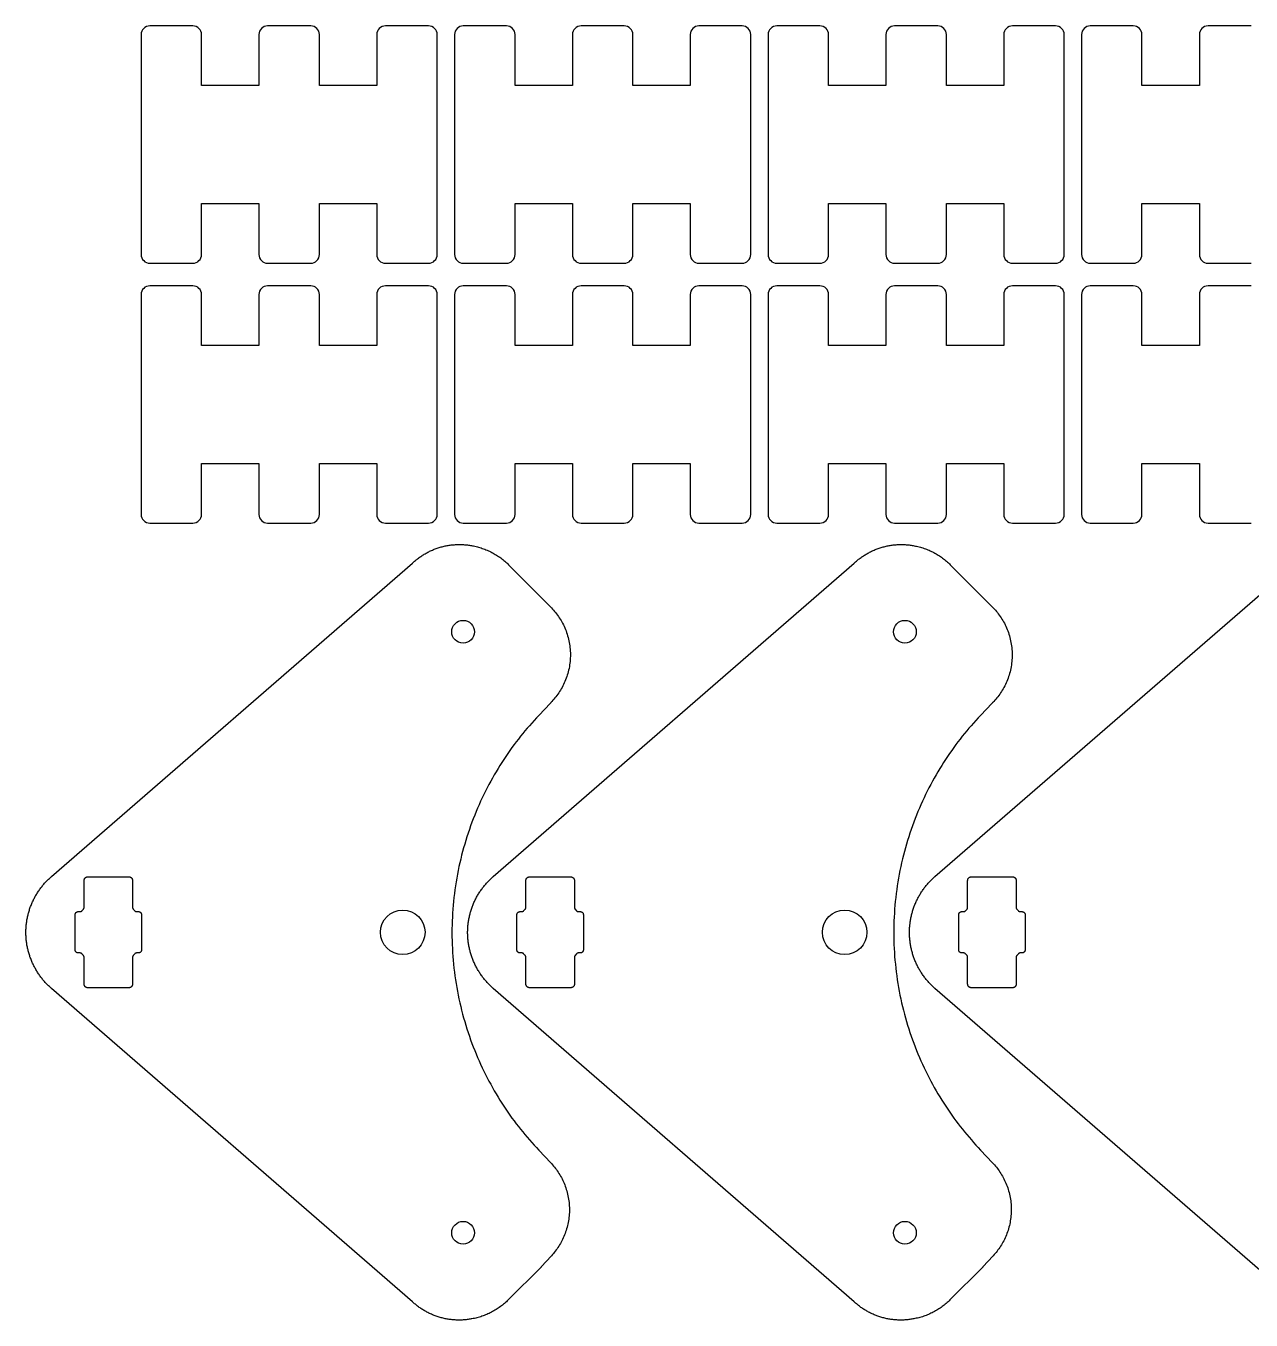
# Model space of a CAD drawing. Header units: millimetres. Extents: x -142 to 139, y -115 to 117.
# Drawn here: x -137.7 to -38.7, y -114.7 to -10.1 of the extents above; entities that cross this region are included whole.
import ezdxf

# ---------------------------------------------------------------- set-up
doc = ezdxf.new("R2010")
doc.units = ezdxf.units.MM
doc.header["$MEASUREMENT"] = 0
doc.layers.add('plates', color=178, linetype='Continuous', true_color=0x000000)
doc.layers.add('teeth', color=178, linetype='Continuous', true_color=0x000000)

msp = doc.modelspace()

# ---------------------------------------------------------------- linework, layer by layer
at = {"layer": 'plates'}
for p, q in [((-135.58, -78.82), (-106.42, -53.51)), ((-99.89, -78.82), (-70.73, -53.51)), ((-98.65, -53.63), (-95.26, -57.04)), ((-64.2, -78.82), (-35.03, -53.51)), ((-62.96, -53.63), (-59.57, -57.04)), ((-95.27, -64.81), (-96.22, -65.81)), ((-59.58, -64.81), (-60.53, -65.81)), ((-132.95, -81.23), (-132.95, -79.15)), ((-132.66, -78.85), (-129.32, -78.85)), ((-129.03, -79.15), (-129.03, -81.23)), ((-97.25, -81.23), (-97.25, -79.15)), ((-96.96, -78.85), (-93.63, -78.85)), ((-93.33, -79.15), (-93.33, -81.23)), ((-61.56, -81.23), (-61.56, -79.15)), ((-61.27, -78.85), (-57.93, -78.85)), ((-57.64, -79.15), (-57.64, -81.23)), ((-132.95, -87.51), (-132.95, -85.44)), ((-129.03, -85.44), (-129.03, -87.51)), ((-128.65, -85), (-128.69, -85)), ((-97.25, -87.51), (-97.25, -85.44)), ((-93.33, -85.44), (-93.33, -87.51)), ((-92.96, -85), (-93, -85)), ((-61.56, -87.51), (-61.56, -85.44)), ((-57.64, -85.44), (-57.64, -87.51)), ((-57.26, -85), (-57.3, -85)), ((-129.32, -87.81), (-132.66, -87.81)), ((-93.63, -87.81), (-96.96, -87.81)), ((-57.93, -87.81), (-61.27, -87.81)), ((-106.42, -113.18), (-135.58, -87.87)), ((-70.73, -113.18), (-99.89, -87.87)), ((-35.03, -113.18), (-64.2, -87.87)), ((-96.22, -100.93), (-95.25, -101.95)), ((-60.52, -100.93), (-59.55, -101.95))]:
    msp.add_line(p, q, dxfattribs=at)
for points in [[(-133.1, -81.58), (-133, -81.46)], [(-132.95, -81.32), (-132.95, -81.23)], [(-129.03, -81.23), (-129.03, -81.32)], [(-128.98, -81.46), (-128.87, -81.58)], [(-97.41, -81.58), (-97.3, -81.46)], [(-97.25, -81.32), (-97.25, -81.23)], [(-93.33, -81.23), (-93.33, -81.32)], [(-93.28, -81.46), (-93.18, -81.58)], [(-61.72, -81.58), (-61.61, -81.46)], [(-61.56, -81.32), (-61.56, -81.23)], [(-57.64, -81.23), (-57.64, -81.32)], [(-57.59, -81.46), (-57.49, -81.58)], [(-133.67, -83.33), (-133.67, -81.91)], [(-133.43, -81.66), (-133.28, -81.66)], [(-128.69, -81.66), (-128.55, -81.66)], [(-128.31, -81.91), (-128.31, -83.33)], [(-97.98, -83.33), (-97.98, -81.91)], [(-97.73, -81.66), (-97.59, -81.66)], [(-93, -81.66), (-92.86, -81.66)], [(-92.61, -81.91), (-92.61, -83.33)], [(-62.28, -83.33), (-62.28, -81.91)], [(-62.04, -81.66), (-61.9, -81.66)], [(-57.3, -81.66), (-57.16, -81.66)], [(-56.92, -81.91), (-56.92, -83.33)], [(-133.67, -84.75), (-133.67, -83.33)], [(-128.31, -83.33), (-128.31, -84.75)], [(-97.98, -84.75), (-97.98, -83.33)], [(-92.61, -83.33), (-92.61, -84.75)], [(-62.28, -84.75), (-62.28, -83.33)], [(-56.92, -83.33), (-56.92, -84.75)], [(-133.29, -85), (-133.43, -85)], [(-133, -85.21), (-133.1, -85.09)], [(-132.95, -85.44), (-132.95, -85.34)], [(-129.03, -85.34), (-129.03, -85.44)], [(-128.87, -85.09), (-128.98, -85.21)], [(-128.55, -85), (-128.65, -85)], [(-97.59, -85), (-97.73, -85)], [(-97.3, -85.21), (-97.41, -85.09)], [(-97.25, -85.44), (-97.25, -85.34)], [(-93.33, -85.34), (-93.33, -85.44)], [(-93.18, -85.09), (-93.28, -85.21)], [(-92.86, -85), (-92.96, -85)], [(-61.9, -85), (-62.04, -85)], [(-61.61, -85.21), (-61.72, -85.09)], [(-61.56, -85.44), (-61.56, -85.34)], [(-57.64, -85.34), (-57.64, -85.44)], [(-57.48, -85.09), (-57.59, -85.21)], [(-57.16, -85), (-57.26, -85)], [(-95.19, -109.46), (-96.03, -110.37), (-96.03, -110.38), (-98.68, -113.03)], [(-59.49, -109.46), (-60.33, -110.37), (-60.34, -110.38), (-62.99, -113.03)]]:
    msp.add_lwpolyline(points, dxfattribs=at)
for centre, radius in [((-102.33, -59.05), 0.92), ((-66.63, -59.05), 0.92), ((-107.2, -83.33), 1.8), ((-71.5, -83.33), 1.8), ((-102.33, -107.61), 0.92), ((-66.63, -107.61), 0.92)]:
    msp.add_circle(centre, radius, dxfattribs=at)
for points, weights in [([(-106.42, -53.51), (-104.37, -51.56), (-101.58, -52.1)], [1, 0.888650803153, 0.999806197844]), ([(-101.58, -52.1), (-99.88, -52.41), (-98.65, -53.63)], [0.999877231667, 0.953761009003, 1]), ([(-70.73, -53.51), (-68.67, -51.56), (-65.89, -52.1)], [1, 0.888650803153, 0.999806197844]), ([(-65.89, -52.1), (-64.18, -52.41), (-62.96, -53.63)], [0.999877231667, 0.953761009003, 1]), ([(-95.26, -57.04), (-91.43, -60.88), (-95.23, -64.76)], [1, 0.711830115069, 1]), ([(-59.57, -57.04), (-55.74, -60.88), (-59.53, -64.76)], [1, 0.711830115069, 1]), ([(-95.23, -64.76), (-95.25, -64.79), (-95.27, -64.81)], [1, 0.999972600885, 1]), ([(-59.53, -64.76), (-59.56, -64.79), (-59.58, -64.81)], [1, 0.999972600885, 1]), ([(-96.22, -65.81), (-112.89, -83.37), (-96.22, -100.93)], [1, 0.725207352288, 1]), ([(-60.53, -65.81), (-77.19, -83.37), (-60.52, -100.93)], [1, 0.725207352288, 1]), ([(-137.65, -83.34), (-137.65, -80.61), (-135.58, -78.82)], [1, 0.910139724665, 1]), ([(-132.95, -79.15), (-132.95, -78.85), (-132.66, -78.85)], [1, 0.707106781187, 1]), ([(-129.32, -78.85), (-129.03, -78.85), (-129.03, -79.15)], [1, 0.707106781186, 1]), ([(-101.96, -83.34), (-101.95, -80.61), (-99.89, -78.82)], [1, 0.910139724665, 1]), ([(-97.25, -79.15), (-97.25, -78.85), (-96.96, -78.85)], [1, 0.707106781187, 1]), ([(-93.63, -78.85), (-93.33, -78.85), (-93.33, -79.15)], [1, 0.707106781186, 1]), ([(-66.26, -83.34), (-66.26, -80.61), (-64.2, -78.82)], [1, 0.910139724665, 1]), ([(-61.56, -79.15), (-61.56, -78.85), (-61.27, -78.85)], [1, 0.707106781187, 1]), ([(-57.93, -78.85), (-57.64, -78.85), (-57.64, -79.15)], [1, 0.707106781186, 1]), ([(-133, -81.46), (-132.95, -81.4), (-132.95, -81.32)], [1, 0.933197035775, 1]), ([(-129.03, -81.32), (-129.03, -81.4), (-128.98, -81.46)], [1, 0.933197035775, 1]), ([(-97.3, -81.46), (-97.25, -81.4), (-97.25, -81.32)], [1, 0.933197035775, 1]), ([(-93.33, -81.32), (-93.33, -81.4), (-93.28, -81.46)], [1, 0.933197035775, 1]), ([(-61.61, -81.46), (-61.56, -81.4), (-61.56, -81.32)], [1, 0.933197035775, 1]), ([(-57.64, -81.32), (-57.64, -81.4), (-57.59, -81.46)], [1, 0.933197035775, 1]), ([(-133.67, -81.91), (-133.67, -81.66), (-133.43, -81.66)], [1, 0.707106781187, 1]), ([(-133.28, -81.66), (-133.18, -81.66), (-133.1, -81.58)], [1, 0.913979468354, 1]), ([(-128.87, -81.58), (-128.8, -81.66), (-128.69, -81.66)], [1, 0.913979468354, 1]), ([(-128.55, -81.66), (-128.31, -81.66), (-128.31, -81.91)], [1, 0.707106781187, 1]), ([(-97.98, -81.91), (-97.98, -81.66), (-97.73, -81.66)], [1, 0.707106781187, 1]), ([(-97.59, -81.66), (-97.48, -81.66), (-97.41, -81.58)], [1, 0.913979468354, 1]), ([(-93.18, -81.58), (-93.11, -81.66), (-93, -81.66)], [1, 0.913979468354, 1]), ([(-92.86, -81.66), (-92.61, -81.66), (-92.61, -81.91)], [1, 0.707106781187, 1]), ([(-62.28, -81.91), (-62.28, -81.66), (-62.04, -81.66)], [1, 0.707106781187, 1]), ([(-61.9, -81.66), (-61.79, -81.66), (-61.72, -81.58)], [1, 0.913979468354, 1]), ([(-57.49, -81.58), (-57.41, -81.66), (-57.3, -81.66)], [1, 0.913979468354, 1]), ([(-57.16, -81.66), (-56.92, -81.66), (-56.92, -81.91)], [1, 0.707106781187, 1]), ([(-135.58, -87.87), (-137.65, -86.08), (-137.65, -83.34)], [1, 0.910139724665, 1]), ([(-99.89, -87.87), (-101.95, -86.08), (-101.96, -83.34)], [1, 0.910139724665, 1]), ([(-64.2, -87.87), (-66.26, -86.08), (-66.26, -83.34)], [1, 0.910139724665, 1]), ([(-133.43, -85), (-133.67, -85), (-133.67, -84.75)], [1, 0.707106781187, 1]), ([(-133.1, -85.09), (-133.18, -85), (-133.29, -85)], [1, 0.913979468354, 1]), ([(-132.95, -85.34), (-132.95, -85.26), (-133, -85.21)], [1, 0.933197035775, 1]), ([(-128.98, -85.21), (-129.03, -85.26), (-129.03, -85.34)], [1, 0.933197035775, 1]), ([(-128.69, -85), (-128.8, -85), (-128.87, -85.09)], [1, 0.915094443828, 1]), ([(-128.65, -85), (-128.65, -85), (-128.65, -85)], [1, 0.999996201057, 1]), ([(-128.31, -84.75), (-128.31, -85), (-128.55, -85)], [1, 0.707106781187, 1]), ([(-97.73, -85), (-97.98, -85), (-97.98, -84.75)], [1, 0.707106781187, 1]), ([(-97.41, -85.09), (-97.48, -85), (-97.59, -85)], [1, 0.913979468354, 1]), ([(-97.25, -85.34), (-97.25, -85.26), (-97.3, -85.21)], [1, 0.933197035775, 1]), ([(-93.28, -85.21), (-93.33, -85.26), (-93.33, -85.34)], [1, 0.933197035775, 1]), ([(-93, -85), (-93.11, -85), (-93.18, -85.09)], [1, 0.915094443828, 1]), ([(-92.96, -85), (-92.96, -85), (-92.96, -85)], [1, 0.999996201057, 1]), ([(-92.61, -84.75), (-92.61, -85), (-92.86, -85)], [1, 0.707106781187, 1]), ([(-62.04, -85), (-62.28, -85), (-62.28, -84.75)], [1, 0.707106781187, 1]), ([(-61.72, -85.09), (-61.79, -85), (-61.9, -85)], [1, 0.913979468354, 1]), ([(-61.56, -85.34), (-61.56, -85.26), (-61.61, -85.21)], [1, 0.933197035775, 1]), ([(-57.59, -85.21), (-57.64, -85.26), (-57.64, -85.34)], [1, 0.933197035775, 1]), ([(-57.3, -85), (-57.41, -85), (-57.48, -85.09)], [1, 0.915094443828, 1]), ([(-57.26, -85), (-57.26, -85), (-57.26, -85)], [1, 0.999996201057, 1]), ([(-56.92, -84.75), (-56.92, -85), (-57.16, -85)], [1, 0.707106781187, 1]), ([(-132.66, -87.81), (-132.95, -87.81), (-132.95, -87.51)], [1, 0.707106781187, 1]), ([(-129.03, -87.51), (-129.03, -87.81), (-129.32, -87.81)], [1, 0.707106781187, 1]), ([(-96.96, -87.81), (-97.25, -87.81), (-97.25, -87.51)], [1, 0.707106781187, 1]), ([(-93.33, -87.51), (-93.33, -87.81), (-93.63, -87.81)], [1, 0.707106781187, 1]), ([(-61.27, -87.81), (-61.56, -87.81), (-61.56, -87.51)], [1, 0.707106781187, 1]), ([(-57.64, -87.51), (-57.64, -87.81), (-57.93, -87.81)], [1, 0.707106781187, 1]), ([(-95.25, -101.95), (-91.71, -105.68), (-95.19, -109.46)], [1, 0.730608706979, 1]), ([(-59.55, -101.95), (-56.01, -105.68), (-59.49, -109.46)], [1, 0.730608706979, 1]), ([(-101.61, -114.56), (-104.37, -115.1), (-106.42, -113.18)], [0.999806197844, 0.889506536864, 0.998298735871]), ([(-98.68, -113.03), (-99.91, -114.26), (-101.61, -114.56)], [1, 0.953761009003, 0.999877231667]), ([(-65.92, -114.56), (-68.68, -115.1), (-70.73, -113.18)], [0.999806197844, 0.889506536864, 0.998298735871]), ([(-62.99, -113.03), (-64.21, -114.26), (-65.92, -114.56)], [1, 0.953761009003, 0.999877231667])]:
    msp.add_rational_spline(points, weights, degree=2, dxfattribs=at)
at = {"layer": 'teeth'}
for p, q in [((-124.47, -10.1), (-127.33, -10.1)), ((-114.95, -10.1), (-117.81, -10.1)), ((-105.43, -10.1), (-108.29, -10.1)), ((-99.14, -10.1), (-102, -10.1)), ((-89.62, -10.1), (-92.48, -10.1)), ((-80.1, -10.1), (-82.96, -10.1)), ((-73.81, -10.1), (-76.67, -10.1)), ((-64.29, -10.1), (-67.15, -10.1)), ((-54.77, -10.1), (-57.63, -10.1)), ((-48.49, -10.1), (-51.35, -10.1)), ((-38.97, -10.1), (-41.83, -10.1)), ((-128.34, -11.11), (-128.34, -28.26)), ((-104.42, -28.26), (-104.42, -11.11)), ((-103.01, -11.11), (-103.01, -28.26)), ((-79.09, -28.26), (-79.09, -11.11)), ((-77.68, -11.11), (-77.68, -28.26)), ((-53.76, -28.26), (-53.76, -11.11)), ((-52.36, -11.11), (-52.36, -28.26)), ((-127.33, -29.27), (-124.47, -29.27)), ((-117.81, -29.27), (-114.95, -29.27)), ((-108.29, -29.27), (-105.43, -29.27)), ((-102, -29.27), (-99.14, -29.27)), ((-92.48, -29.27), (-89.62, -29.27)), ((-82.96, -29.27), (-80.1, -29.27)), ((-76.67, -29.27), (-73.81, -29.27)), ((-67.15, -29.27), (-64.29, -29.27)), ((-57.63, -29.27), (-54.77, -29.27)), ((-51.35, -29.27), (-48.49, -29.27)), ((-41.83, -29.27), (-38.97, -29.27)), ((-124.47, -31.1), (-127.33, -31.1)), ((-114.95, -31.1), (-117.81, -31.1)), ((-105.43, -31.1), (-108.29, -31.1)), ((-99.14, -31.1), (-102, -31.1)), ((-89.62, -31.1), (-92.48, -31.1)), ((-80.1, -31.1), (-82.96, -31.1)), ((-73.81, -31.1), (-76.67, -31.1)), ((-64.29, -31.1), (-67.15, -31.1)), ((-54.77, -31.1), (-57.63, -31.1)), ((-48.49, -31.1), (-51.35, -31.1)), ((-38.97, -31.1), (-41.83, -31.1)), ((-128.34, -32.11), (-128.34, -49.26)), ((-104.42, -49.26), (-104.42, -32.11)), ((-103.01, -32.11), (-103.01, -49.26)), ((-79.09, -49.26), (-79.09, -32.11)), ((-77.68, -32.11), (-77.68, -49.26)), ((-53.76, -49.26), (-53.76, -32.11)), ((-52.36, -32.11), (-52.36, -49.26)), ((-127.33, -50.27), (-124.47, -50.27)), ((-117.81, -50.27), (-114.95, -50.27)), ((-108.29, -50.27), (-105.43, -50.27)), ((-102, -50.27), (-99.14, -50.27)), ((-92.48, -50.27), (-89.62, -50.27)), ((-82.96, -50.27), (-80.1, -50.27)), ((-76.67, -50.27), (-73.81, -50.27)), ((-67.15, -50.27), (-64.29, -50.27)), ((-57.63, -50.27), (-54.77, -50.27)), ((-51.35, -50.27), (-48.49, -50.27)), ((-41.83, -50.27), (-38.97, -50.27))]:
    msp.add_line(p, q, dxfattribs=at)
for points in [[(-127.33, -10.1), (-127.64, -10.1)], [(-124.16, -10.1), (-124.47, -10.1)], [(-117.81, -10.1), (-118.12, -10.1)], [(-114.64, -10.1), (-114.95, -10.1)], [(-108.29, -10.1), (-108.6, -10.1)], [(-105.12, -10.1), (-105.43, -10.1)], [(-102, -10.1), (-102.31, -10.1)], [(-98.83, -10.1), (-99.14, -10.1)], [(-92.48, -10.1), (-92.79, -10.1)], [(-89.31, -10.1), (-89.62, -10.1)], [(-82.96, -10.1), (-83.27, -10.1)], [(-79.79, -10.1), (-80.1, -10.1)], [(-76.67, -10.1), (-76.98, -10.1)], [(-73.5, -10.1), (-73.81, -10.1)], [(-67.15, -10.1), (-67.46, -10.1)], [(-63.98, -10.1), (-64.29, -10.1)], [(-57.63, -10.1), (-57.94, -10.1)], [(-54.46, -10.1), (-54.77, -10.1)], [(-51.35, -10.1), (-51.66, -10.1)], [(-48.18, -10.1), (-48.49, -10.1)], [(-41.83, -10.1), (-42.14, -10.1)], [(-38.66, -10.1), (-38.97, -10.1)], [(-128.34, -10.8), (-128.34, -11.11)], [(-123.46, -11.11), (-123.46, -10.8)], [(-118.82, -11.11), (-118.82, -14.91), (-123.46, -14.91), (-123.46, -11.11)], [(-118.82, -10.8), (-118.82, -11.11)], [(-113.94, -11.11), (-113.94, -10.8)], [(-109.3, -11.11), (-109.3, -14.91), (-113.94, -14.91), (-113.94, -11.11)], [(-109.3, -10.8), (-109.3, -11.11)], [(-104.42, -11.11), (-104.42, -10.8)], [(-103.01, -10.8), (-103.01, -11.11)], [(-98.13, -11.11), (-98.13, -10.8)], [(-93.49, -11.11), (-93.49, -14.91), (-98.13, -14.91), (-98.13, -11.11)], [(-93.49, -10.8), (-93.49, -11.11)], [(-88.61, -11.11), (-88.61, -10.8)], [(-83.97, -11.11), (-83.97, -14.91), (-88.61, -14.91), (-88.61, -11.11)], [(-83.97, -10.8), (-83.97, -11.11)], [(-79.09, -11.11), (-79.09, -10.8)], [(-77.68, -10.8), (-77.68, -11.11)], [(-72.8, -11.11), (-72.8, -10.8)], [(-68.16, -11.11), (-68.16, -14.91), (-72.8, -14.91), (-72.8, -11.11)], [(-68.16, -10.8), (-68.16, -11.11)], [(-63.28, -11.11), (-63.28, -10.8)], [(-58.64, -11.11), (-58.64, -14.91), (-63.28, -14.91), (-63.28, -11.11)], [(-58.64, -10.8), (-58.64, -11.11)], [(-53.76, -11.11), (-53.76, -10.8)], [(-52.36, -10.8), (-52.36, -11.11)], [(-47.48, -11.11), (-47.48, -10.8)], [(-42.84, -11.11), (-42.84, -14.91), (-47.48, -14.91), (-47.48, -11.11)], [(-42.84, -10.8), (-42.84, -11.11)], [(-123.46, -28.26), (-123.46, -24.46), (-118.82, -24.46), (-118.82, -28.26)], [(-113.94, -28.26), (-113.94, -24.46), (-109.3, -24.46), (-109.3, -28.26)], [(-98.13, -28.26), (-98.13, -24.46), (-93.49, -24.46), (-93.49, -28.26)], [(-88.61, -28.26), (-88.61, -24.46), (-83.97, -24.46), (-83.97, -28.26)], [(-72.8, -28.26), (-72.8, -24.46), (-68.16, -24.46), (-68.16, -28.26)], [(-63.28, -28.26), (-63.28, -24.46), (-58.64, -24.46), (-58.64, -28.26)], [(-47.48, -28.26), (-47.48, -24.46), (-42.84, -24.46), (-42.84, -28.26)], [(-128.34, -28.26), (-128.34, -28.57)], [(-127.64, -29.27), (-127.33, -29.27)], [(-124.47, -29.27), (-124.16, -29.27)], [(-123.46, -28.57), (-123.46, -28.26)], [(-118.82, -28.26), (-118.82, -28.57)], [(-118.12, -29.27), (-117.81, -29.27)], [(-114.95, -29.27), (-114.64, -29.27)], [(-113.94, -28.57), (-113.94, -28.26)], [(-109.3, -28.26), (-109.3, -28.57)], [(-108.6, -29.27), (-108.29, -29.27)], [(-105.43, -29.27), (-105.12, -29.27)], [(-104.42, -28.57), (-104.42, -28.26)], [(-103.01, -28.26), (-103.01, -28.57)], [(-102.31, -29.27), (-102, -29.27)], [(-99.14, -29.27), (-98.83, -29.27)], [(-98.13, -28.57), (-98.13, -28.26)], [(-93.49, -28.26), (-93.49, -28.57)], [(-92.79, -29.27), (-92.48, -29.27)], [(-89.62, -29.27), (-89.31, -29.27)], [(-88.61, -28.57), (-88.61, -28.26)], [(-83.97, -28.26), (-83.97, -28.57)], [(-83.27, -29.27), (-82.96, -29.27)], [(-80.1, -29.27), (-79.79, -29.27)], [(-79.09, -28.57), (-79.09, -28.26)], [(-77.68, -28.26), (-77.68, -28.57)], [(-76.98, -29.27), (-76.67, -29.27)], [(-73.81, -29.27), (-73.5, -29.27)], [(-72.8, -28.57), (-72.8, -28.26)], [(-68.16, -28.26), (-68.16, -28.57)], [(-67.46, -29.27), (-67.15, -29.27)], [(-64.29, -29.27), (-63.98, -29.27)], [(-63.28, -28.57), (-63.28, -28.26)], [(-58.64, -28.26), (-58.64, -28.57)], [(-57.94, -29.27), (-57.63, -29.27)], [(-54.77, -29.27), (-54.46, -29.27)], [(-53.76, -28.57), (-53.76, -28.26)], [(-52.36, -28.26), (-52.36, -28.57)], [(-51.66, -29.27), (-51.35, -29.27)], [(-48.49, -29.27), (-48.18, -29.27)], [(-47.48, -28.57), (-47.48, -28.26)], [(-42.84, -28.26), (-42.84, -28.57)], [(-42.14, -29.27), (-41.83, -29.27)], [(-38.97, -29.27), (-38.66, -29.27)], [(-127.33, -31.1), (-127.64, -31.1)], [(-124.16, -31.1), (-124.47, -31.1)], [(-117.81, -31.1), (-118.12, -31.1)], [(-114.64, -31.1), (-114.95, -31.1)], [(-108.29, -31.1), (-108.6, -31.1)], [(-105.12, -31.1), (-105.43, -31.1)], [(-102, -31.1), (-102.31, -31.1)], [(-98.83, -31.1), (-99.14, -31.1)], [(-92.48, -31.1), (-92.79, -31.1)], [(-89.31, -31.1), (-89.62, -31.1)], [(-82.96, -31.1), (-83.27, -31.1)], [(-79.79, -31.1), (-80.1, -31.1)], [(-76.67, -31.1), (-76.98, -31.1)], [(-73.5, -31.1), (-73.81, -31.1)], [(-67.15, -31.1), (-67.46, -31.1)], [(-63.98, -31.1), (-64.29, -31.1)], [(-57.63, -31.1), (-57.94, -31.1)], [(-54.46, -31.1), (-54.77, -31.1)], [(-51.35, -31.1), (-51.66, -31.1)], [(-48.18, -31.1), (-48.49, -31.1)], [(-41.83, -31.1), (-42.14, -31.1)], [(-38.66, -31.1), (-38.97, -31.1)], [(-128.34, -31.8), (-128.34, -32.11)], [(-123.46, -32.11), (-123.46, -31.8)], [(-118.82, -32.11), (-118.82, -35.91), (-123.46, -35.91), (-123.46, -32.11)], [(-118.82, -31.8), (-118.82, -32.11)], [(-113.94, -32.11), (-113.94, -31.8)], [(-109.3, -32.11), (-109.3, -35.91), (-113.94, -35.91), (-113.94, -32.11)], [(-109.3, -31.8), (-109.3, -32.11)], [(-104.42, -32.11), (-104.42, -31.8)], [(-103.01, -31.8), (-103.01, -32.11)], [(-98.13, -32.11), (-98.13, -31.8)], [(-93.49, -32.11), (-93.49, -35.91), (-98.13, -35.91), (-98.13, -32.11)], [(-93.49, -31.8), (-93.49, -32.11)], [(-88.61, -32.11), (-88.61, -31.8)], [(-83.97, -32.11), (-83.97, -35.91), (-88.61, -35.91), (-88.61, -32.11)], [(-83.97, -31.8), (-83.97, -32.11)], [(-79.09, -32.11), (-79.09, -31.8)], [(-77.68, -31.8), (-77.68, -32.11)], [(-72.8, -32.11), (-72.8, -31.8)], [(-68.16, -32.11), (-68.16, -35.91), (-72.8, -35.91), (-72.8, -32.11)], [(-68.16, -31.8), (-68.16, -32.11)], [(-63.28, -32.11), (-63.28, -31.8)], [(-58.64, -32.11), (-58.64, -35.91), (-63.28, -35.91), (-63.28, -32.11)], [(-58.64, -31.8), (-58.64, -32.11)], [(-53.76, -32.11), (-53.76, -31.8)], [(-52.36, -31.8), (-52.36, -32.11)], [(-47.48, -32.11), (-47.48, -31.8)], [(-42.84, -32.11), (-42.84, -35.91), (-47.48, -35.91), (-47.48, -32.11)], [(-42.84, -31.8), (-42.84, -32.11)], [(-123.46, -49.26), (-123.46, -45.46), (-118.82, -45.46), (-118.82, -49.26)], [(-113.94, -49.26), (-113.94, -45.46), (-109.3, -45.46), (-109.3, -49.26)], [(-98.13, -49.26), (-98.13, -45.46), (-93.49, -45.46), (-93.49, -49.26)], [(-88.61, -49.26), (-88.61, -45.46), (-83.97, -45.46), (-83.97, -49.26)], [(-72.8, -49.26), (-72.8, -45.46), (-68.16, -45.46), (-68.16, -49.26)], [(-63.28, -49.26), (-63.28, -45.46), (-58.64, -45.46), (-58.64, -49.26)], [(-47.48, -49.26), (-47.48, -45.46), (-42.84, -45.46), (-42.84, -49.26)], [(-128.34, -49.26), (-128.34, -49.57)], [(-123.46, -49.57), (-123.46, -49.26)], [(-118.82, -49.26), (-118.82, -49.57)], [(-113.94, -49.57), (-113.94, -49.26)], [(-109.3, -49.26), (-109.3, -49.57)], [(-104.42, -49.57), (-104.42, -49.26)], [(-103.01, -49.26), (-103.01, -49.57)], [(-98.13, -49.57), (-98.13, -49.26)], [(-93.49, -49.26), (-93.49, -49.57)], [(-88.61, -49.57), (-88.61, -49.26)], [(-83.97, -49.26), (-83.97, -49.57)], [(-79.09, -49.57), (-79.09, -49.26)], [(-77.68, -49.26), (-77.68, -49.57)], [(-72.8, -49.57), (-72.8, -49.26)], [(-68.16, -49.26), (-68.16, -49.57)], [(-63.28, -49.57), (-63.28, -49.26)], [(-58.64, -49.26), (-58.64, -49.57)], [(-53.76, -49.57), (-53.76, -49.26)], [(-52.36, -49.26), (-52.36, -49.57)], [(-47.48, -49.57), (-47.48, -49.26)], [(-42.84, -49.26), (-42.84, -49.57)], [(-127.64, -50.27), (-127.33, -50.27)], [(-124.47, -50.27), (-124.16, -50.27)], [(-118.12, -50.27), (-117.81, -50.27)], [(-114.95, -50.27), (-114.64, -50.27)], [(-108.6, -50.27), (-108.29, -50.27)], [(-105.43, -50.27), (-105.12, -50.27)], [(-102.31, -50.27), (-102, -50.27)], [(-99.14, -50.27), (-98.83, -50.27)], [(-92.79, -50.27), (-92.48, -50.27)], [(-89.62, -50.27), (-89.31, -50.27)], [(-83.27, -50.27), (-82.96, -50.27)], [(-80.1, -50.27), (-79.79, -50.27)], [(-76.98, -50.27), (-76.67, -50.27)], [(-73.81, -50.27), (-73.5, -50.27)], [(-67.46, -50.27), (-67.15, -50.27)], [(-64.29, -50.27), (-63.98, -50.27)], [(-57.94, -50.27), (-57.63, -50.27)], [(-54.77, -50.27), (-54.46, -50.27)], [(-51.66, -50.27), (-51.35, -50.27)], [(-48.49, -50.27), (-48.18, -50.27)], [(-42.14, -50.27), (-41.83, -50.27)], [(-38.97, -50.27), (-38.66, -50.27)]]:
    msp.add_lwpolyline(points, dxfattribs=at)
for centre, start, end in [((-127.64, -10.8), 90, 180), ((-124.16, -10.8), 0, 90), ((-118.12, -10.8), 90, 180), ((-114.64, -10.8), 360, 90), ((-108.6, -10.8), 90, 180), ((-105.12, -10.8), 360, 90), ((-102.31, -10.8), 90, 180), ((-98.83, -10.8), 0, 90), ((-92.79, -10.8), 90, 180), ((-89.31, -10.8), 360, 90), ((-83.27, -10.8), 90, 180), ((-79.79, -10.8), 360, 90), ((-76.98, -10.8), 90, 180), ((-73.5, -10.8), 0, 90), ((-67.46, -10.8), 90, 180), ((-63.98, -10.8), 360, 90), ((-57.94, -10.8), 90, 180), ((-54.46, -10.8), 360, 90), ((-51.66, -10.8), 90, 180), ((-48.18, -10.8), 0, 90), ((-42.14, -10.8), 90, 180), ((-127.64, -28.57), 180, 270), ((-124.16, -28.57), 270, 0), ((-118.12, -28.57), 180, 270), ((-114.64, -28.57), 270, 360), ((-108.6, -28.57), 180, 270), ((-105.12, -28.57), 270, 0), ((-102.31, -28.57), 180, 270), ((-98.83, -28.57), 270, 0), ((-92.79, -28.57), 180, 270), ((-89.31, -28.57), 270, 360), ((-83.27, -28.57), 180, 270), ((-79.79, -28.57), 270, 0), ((-76.98, -28.57), 180, 270), ((-73.5, -28.57), 270, 0), ((-67.46, -28.57), 180, 270), ((-63.98, -28.57), 270, 360), ((-57.94, -28.57), 180, 270), ((-54.46, -28.57), 270, 0), ((-51.66, -28.57), 180, 270), ((-48.18, -28.57), 270, 0), ((-42.14, -28.57), 180, 270), ((-127.64, -31.8), 90, 180), ((-124.16, -31.8), 0, 90), ((-118.12, -31.8), 90, 180), ((-114.64, -31.8), 360, 90), ((-108.6, -31.8), 90, 180), ((-105.12, -31.8), 360, 90), ((-102.31, -31.8), 90, 180), ((-98.83, -31.8), 0, 90), ((-92.79, -31.8), 90, 180), ((-89.31, -31.8), 360, 90), ((-83.27, -31.8), 90, 180), ((-79.79, -31.8), 360, 90), ((-76.98, -31.8), 90, 180), ((-73.5, -31.8), 0, 90), ((-67.46, -31.8), 90, 180), ((-63.98, -31.8), 360, 90), ((-57.94, -31.8), 90, 180), ((-54.46, -31.8), 360, 90), ((-51.66, -31.8), 90, 180), ((-48.18, -31.8), 0, 90), ((-42.14, -31.8), 90, 180), ((-127.64, -49.57), 180, 270), ((-124.16, -49.57), 270, 0), ((-118.12, -49.57), 180, 270), ((-114.64, -49.57), 270, 360), ((-108.6, -49.57), 180, 270), ((-105.12, -49.57), 270, 0), ((-102.31, -49.57), 180, 270), ((-98.83, -49.57), 270, 0), ((-92.79, -49.57), 180, 270), ((-89.31, -49.57), 270, 360), ((-83.27, -49.57), 180, 270), ((-79.79, -49.57), 270, 0), ((-76.98, -49.57), 180, 270), ((-73.5, -49.57), 270, 0), ((-67.46, -49.57), 180, 270), ((-63.98, -49.57), 270, 360), ((-57.94, -49.57), 180, 270), ((-54.46, -49.57), 270, 0), ((-51.66, -49.57), 180, 270), ((-48.18, -49.57), 270, 0), ((-42.14, -49.57), 180, 270)]:
    msp.add_arc(centre, 0.7, start, end, dxfattribs=at)

doc.saveas('drawing.dxf')
